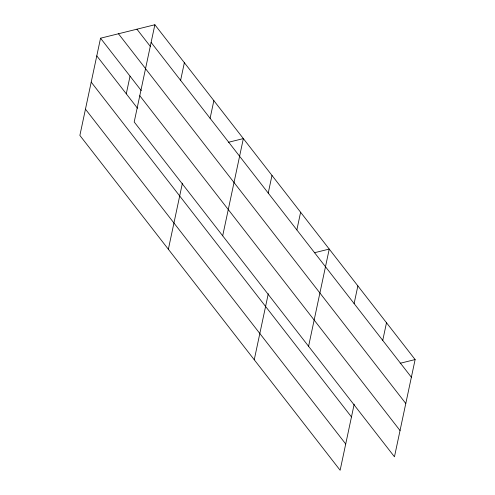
<?xml version="1.0" encoding="UTF-8"?>
<svg xmlns="http://www.w3.org/2000/svg" width="495" height="495" viewBox="0 0 495 495"><rect width="100%" height="100%" fill="white"/><g stroke="black" fill="none" stroke-linecap="round" stroke-linejoin="round"><path stroke-width="0.74" d="M154.867 24.75L134.201 121.974L394.459 456.792L415.126 359.568L154.867 24.75L100.541 38.208L79.874 135.432L340.133 470.25L354.179 404.192M126.281 93.815L130.036 76.156M180.607 80.357L184.363 62.698M168.362 249.27L182.401 183.212M210.103 118.305L213.859 100.64M222.688 235.812L243.354 138.588L228.412 142.288M268.228 193.081L271.984 175.422M254.251 359.76L268.29 293.702M296.858 229.909L300.613 212.25M308.577 346.302L329.237 249.078L314.3 252.778M354.117 303.571L357.866 285.912M382.74 340.399L386.496 322.74M400.189 363.268L415.126 359.568M151.111 42.409L411.37 377.233M136.936 29.193L150.517 46.66M118.466 33.765L145.623 68.7M145.53 68.669L405.789 403.487M100.541 38.208L141.273 90.61M139.782 95.714L400.04 430.539M96.785 55.867L137.517 108.269M91.204 82.127L351.469 416.945M85.456 109.172L345.714 443.996"/></g></svg>
